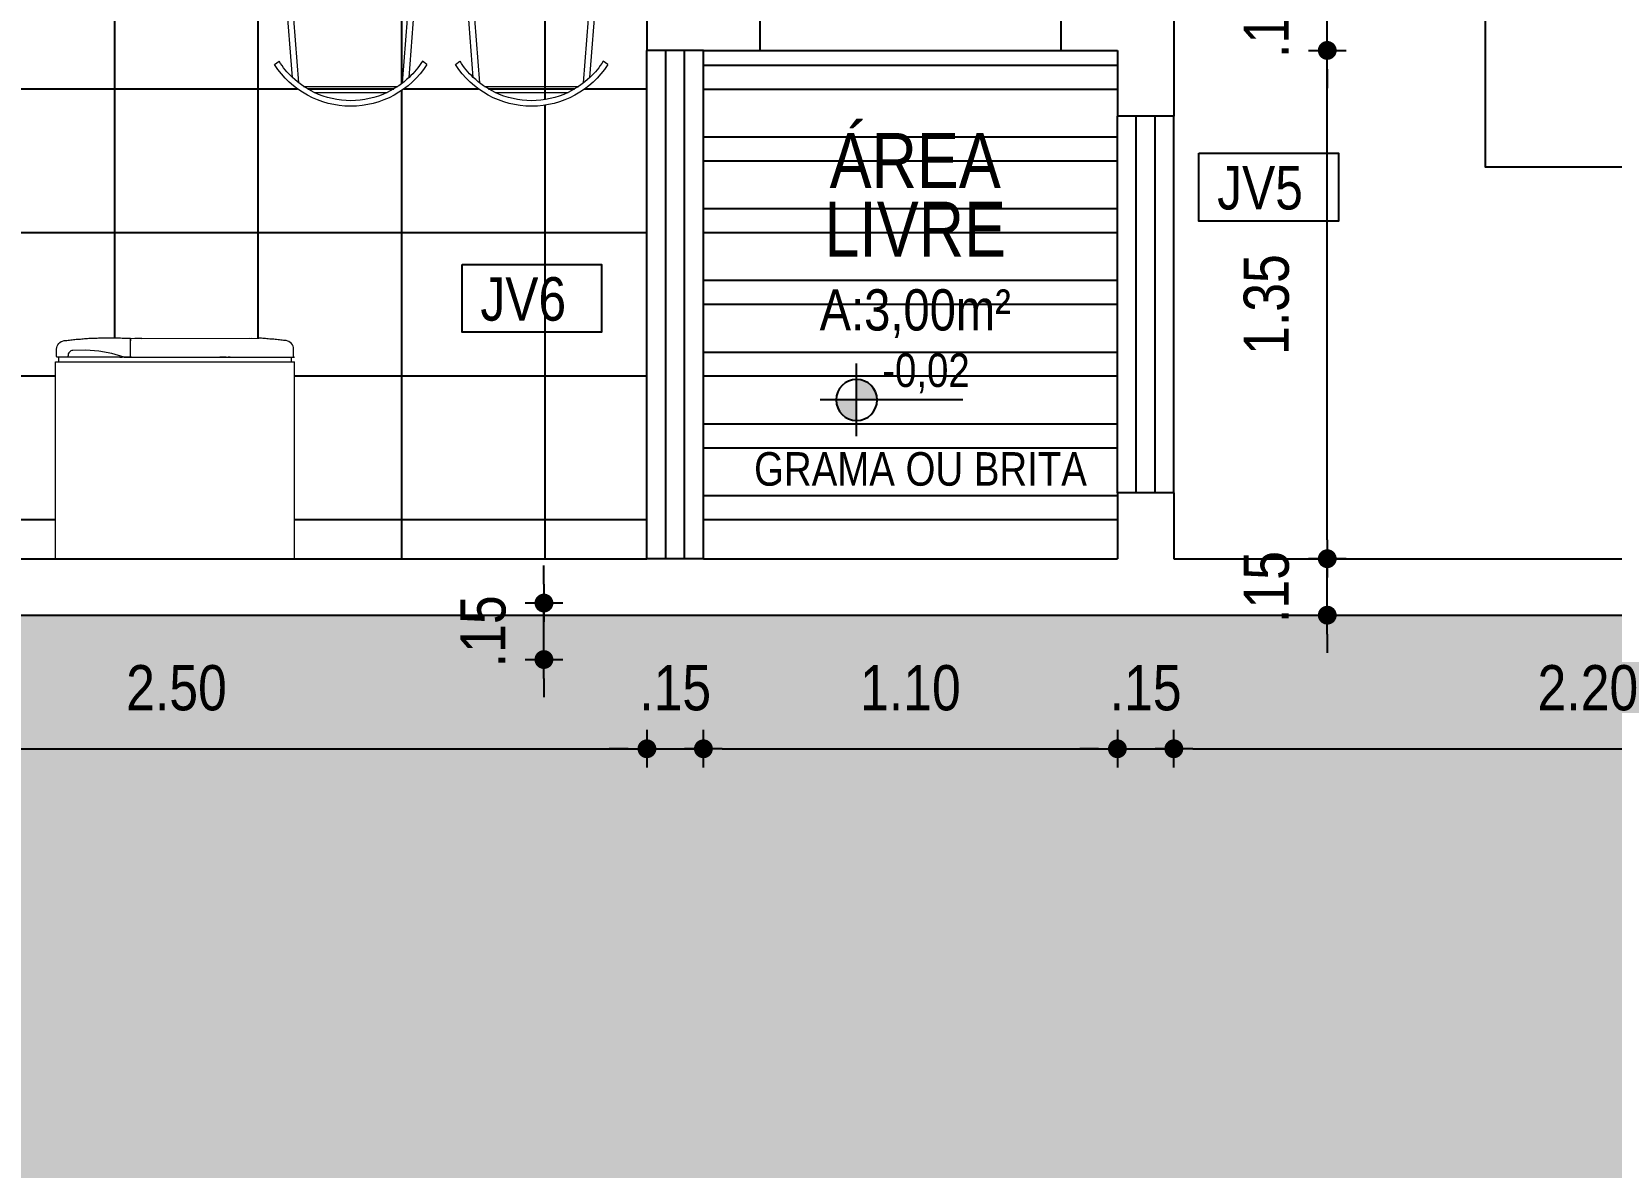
# Model space of a CAD drawing. Header units: millimetres. Extents: x 3955 to 10567, y -112 to 1797.
# Drawn here: x 5273.581 to 5277.778, y 910.844 to 913.86 of the extents above; entities that cross this region are included whole.
import ezdxf
from ezdxf.enums import TextEntityAlignment as Align

# ---------------------------------------------------------------- set-up
doc = ezdxf.new("R2010")
doc.units = ezdxf.units.MM
doc.header["$LTSCALE"] = 20
doc.linetypes.add('HIDDEN2', pattern=[0.1875, 0.125, -0.0625])
for name, color, linetype in [('AME_FRZ', 7, 'Continuous'), ('COTA', 7, 'Continuous'), ('DIVERSOS', 1, 'Continuous'), ('E-hatch', 8, 'Continuous'), ('E-txt-g', 3, 'Continuous'), ('LAYER1', 2, 'Continuous'), ('LAYER7', 4, 'Continuous'), ('PAREDE', 5, 'Continuous')]:
    doc.layers.add(name, color=color, linetype=linetype)
doc.layers.add('E-Lay-9', color=9, linetype='Continuous', lineweight=9)
doc.layers.add('E-Txt-W', color=7, linetype='Continuous', lineweight=20)
doc.styles.add('F2', font='ARIALN.TTF')
doc.styles.add('REG60', font='romans.shx', dxfattribs={"width": 0.8, "height": 0.15})
doc.styles.add('REG80', font='romans.shx', dxfattribs={"width": 0.8, "height": 0.2})
doc.dimstyles.new('ARQUITETURA', dxfattribs={"dimtxt": 0.11, "dimasz": 0.05, "dimexe": 0.1, "dimexo": 0, "dimgap": 0.1, "dimtad": 1, "dimzin": 5, "dimdsep": 46, "dimtxsty": 'F2', "dimblk": 'COTA', "dimcen": 0, "dimse1": 1, "dimse2": 1, "dimadec": 0, "dimazin": 0, "dimtfac": 2, "dimtix": 1, "dimtmove": 2, "dimatfit": 3, "dimldrblk": 'COTA', "dimfxl": 1, "dimtolj": 1, "dimtzin": 5, "dimarcsym": 0})

# ---------------------------------------------------------------- blocks, each defined once
blk = doc.blocks.new('COTA')
at = {"layer": 'COTA'}
for p, q in [((0, 1), (0, -1)), ((-1, 0), (1, 0))]:
    blk.add_line(p, q, dxfattribs=at)
at = {"layer": 'COTA', "const_width": 0.5}
blk.add_lwpolyline([(-0.25, 0, 1), (0.25, 0, 1)], format="xyb", close=True, dxfattribs=at)
blk = doc.blocks.new('*D531')
at = {"color": 0, "lineweight": -2}
blk.add_line((5275.4158, 911.9554), (5276.4158, 911.9554), dxfattribs=at)
at = {"color": 0, "lineweight": -2, "xscale": 0.05, "yscale": 0.05, "zscale": 0.05, "rotation": 180}
blk.add_blockref('COTA', (5275.3658, 911.9554), dxfattribs=at)
at = {"color": 0, "lineweight": -2, "xscale": 0.05, "yscale": 0.05, "zscale": 0.05}
blk.add_blockref('COTA', (5276.4658, 911.9554), dxfattribs=at)
at = {"color": 0, "insert": (5275.9158, 912.1167), "char_height": 0.12, "attachment_point": 5, "style": 'F2'}
blk.add_mtext('\\A1;1.10', dxfattribs=at)
blk = doc.blocks.new('*D532')
at = {"color": 0, "lineweight": -2}
for p, q in [((5276.4158, 911.9554), (5276.3658, 911.9554)), ((5276.4658, 911.9554), (5276.6158, 911.9554)), ((5276.6658, 911.9554), (5276.7158, 911.9554))]:
    blk.add_line(p, q, dxfattribs=at)
at = {"color": 0, "lineweight": -2, "xscale": 0.05, "yscale": 0.05, "zscale": 0.05}
blk.add_blockref('COTA', (5276.4658, 911.9554), dxfattribs=at)
at = {"color": 0, "lineweight": -2, "xscale": 0.05, "yscale": 0.05, "zscale": 0.05, "rotation": 180}
blk.add_blockref('COTA', (5276.6158, 911.9554), dxfattribs=at)
at = {"color": 0, "insert": (5276.5408, 912.1167), "char_height": 0.12, "attachment_point": 5, "style": 'F2'}
blk.add_mtext('\\A1;.15', dxfattribs=at)
blk = doc.blocks.new('*D540')
at = {"color": 0, "lineweight": -2}
for p, q in [((5274.9421, 912.3924), (5274.9421, 912.4424)), ((5274.9421, 912.1924), (5274.9421, 912.3424)), ((5274.9421, 912.1424), (5274.9421, 912.0924))]:
    blk.add_line(p, q, dxfattribs=at)
at = {"color": 0, "lineweight": -2, "xscale": 0.05, "yscale": 0.05, "zscale": 0.05}
for p, rotation in [((5274.9421, 912.3424), 270), ((5274.9421, 912.1924), 90)]:
    blk.add_blockref('COTA', p, dxfattribs=dict(at, rotation=rotation))
at = {"color": 0, "insert": (5274.7808, 912.2674), "char_height": 0.12, "attachment_point": 5, "rotation": 90, "style": 'F2'}
blk.add_mtext('\\A1;.15', dxfattribs=at)
blk = doc.blocks.new('*D541')
at = {"color": 0, "lineweight": -2}
for p, q in [((5277.0234, 912.5102), (5277.0234, 912.5602)), ((5277.0234, 912.3102), (5277.0234, 912.4602)), ((5277.0234, 912.2602), (5277.0234, 912.2102))]:
    blk.add_line(p, q, dxfattribs=at)
at = {"color": 0, "lineweight": -2, "xscale": 0.05, "yscale": 0.05, "zscale": 0.05}
for p, rotation in [((5277.0234, 912.4602), 270), ((5277.0234, 912.3102), 90)]:
    blk.add_blockref('COTA', p, dxfattribs=dict(at, rotation=rotation))
at = {"color": 0, "insert": (5276.8621, 912.3852), "char_height": 0.12, "attachment_point": 5, "rotation": 90, "style": 'F2'}
blk.add_mtext('\\A1;.15', dxfattribs=at)
blk = doc.blocks.new('*D542')
at = {"color": 0, "lineweight": -2}
blk.add_line((5277.0234, 912.5102), (5277.0234, 913.7602), dxfattribs=at)
at = {"color": 0, "lineweight": -2, "xscale": 0.05, "yscale": 0.05, "zscale": 0.05}
for p, rotation in [((5277.0234, 913.8102), 90), ((5277.0234, 912.4602), 270)]:
    blk.add_blockref('COTA', p, dxfattribs=dict(at, rotation=rotation))
at = {"color": 0, "insert": (5276.8621, 913.1352), "char_height": 0.12, "attachment_point": 5, "rotation": 90, "style": 'F2'}
blk.add_mtext('\\A1;1.35', dxfattribs=at)
blk = doc.blocks.new('*D543')
at = {"color": 0, "lineweight": -2}
for p, q in [((5277.0234, 914.0102), (5277.0234, 914.0602)), ((5277.0234, 913.8102), (5277.0234, 913.9602)), ((5277.0234, 913.7602), (5277.0234, 913.7102))]:
    blk.add_line(p, q, dxfattribs=at)
at = {"color": 0, "lineweight": -2, "xscale": 0.05, "yscale": 0.05, "zscale": 0.05}
for p, rotation in [((5277.0234, 913.9602), 270), ((5277.0234, 913.8102), 90)]:
    blk.add_blockref('COTA', p, dxfattribs=dict(at, rotation=rotation))
at = {"color": 0, "insert": (5276.8621, 913.8852), "char_height": 0.12, "attachment_point": 5, "rotation": 90, "style": 'F2'}
blk.add_mtext('\\A1;.15', dxfattribs=at)
blk = doc.blocks.new('GELAD-VS')
at = {"color": 8}
blk.add_line((-0.0958, -0.3127), (-0.0958, -0.3151), dxfattribs=at)
for points in [[(-0.2946, 0.2704), (0.3404, 0.2704)], [(-0.2946, 0.2704), (-0.2946, -0.2524)], [(0.3404, 0.2704), (0.3404, -0.2524)], [(-0.2946, -0.2524), (0.3404, -0.2524)], [(-0.2919, -0.2667), (-0.2919, -0.2864), (-0.2915, -0.2903), (-0.2907, -0.2942), (-0.2888, -0.2977), (-0.2861, -0.3011), (-0.2834, -0.3042), (-0.2799, -0.3062), (-0.276, -0.3077), (-0.2722, -0.3089), (-0.2687, -0.3093), (-0.2652, -0.3096), (-0.2613, -0.31), (-0.2578, -0.3104), (-0.254, -0.3108), (-0.2505, -0.3112), (-0.247, -0.3116), (-0.2432, -0.312), (-0.2397, -0.3124), (-0.2358, -0.3127), (-0.2323, -0.3131), (-0.2285, -0.3131), (-0.225, -0.3135), (-0.2211, -0.3139), (-0.2176, -0.3143), (-0.2138, -0.3147), (-0.2103, -0.3147), (-0.2064, -0.3151), (-0.2029, -0.3151), (-0.1991, -0.3154), (-0.1956, -0.3154), (-0.1917, -0.3158), (-0.1882, -0.3158), (-0.1844, -0.3158), (-0.1809, -0.3162), (-0.177, -0.3162), (-0.1735, -0.3162), (-0.1697, -0.3166), (-0.1662, -0.3166), (-0.1623, -0.3166), (-0.1588, -0.3166), (-0.155, -0.3166), (-0.1515, -0.3166), (-0.1476, -0.3166), (-0.1442, -0.3166), (-0.1403, -0.3166), (-0.1368, -0.3166), (-0.1329, -0.3166), (-0.1295, -0.3162), (-0.1256, -0.3162), (-0.1221, -0.3162), (-0.1182, -0.3158), (-0.1148, -0.3158), (-0.1109, -0.3158), (-0.1074, -0.3154), (-0.1039, -0.3154), (-0.1001, -0.3151), (-0.0958, -0.3151)], [(-0.2899, -0.2648), (-0.2899, -0.2648), (-0.2899, -0.2648), (-0.2899, -0.2648), (-0.2899, -0.2648), (-0.2899, -0.2648), (-0.2899, -0.2648), (-0.2907, -0.2648), (-0.2911, -0.2652), (-0.2915, -0.2659), (-0.2915, -0.2663), (-0.2915, -0.2663), (-0.2915, -0.2663), (-0.2915, -0.2663), (-0.2915, -0.2663), (-0.2915, -0.2667)], [(-0.1237, -0.2648), (-0.2899, -0.2648)], [(-0.2861, -0.2524), (-0.2861, -0.2648)], [(-0.2636, -0.2648), (-0.2636, -0.2648), (-0.2636, -0.2648), (-0.2636, -0.2648), (-0.2636, -0.2648), (-0.2636, -0.2648), (-0.2636, -0.2648), (-0.2636, -0.2648), (-0.2636, -0.2648)], [(-0.2617, -0.2667), (-0.2617, -0.2663), (-0.2621, -0.2663), (-0.2621, -0.2659), (-0.2621, -0.2659), (-0.2625, -0.2656), (-0.2625, -0.2656), (-0.2625, -0.2652), (-0.2629, -0.2652), (-0.2633, -0.2648), (-0.2633, -0.2648), (-0.2636, -0.2648), (-0.2636, -0.2648)], [(-0.2617, -0.2667), (-0.2617, -0.2687)], [(-0.249, -0.2826), (-0.2513, -0.2822), (-0.254, -0.2814), (-0.2563, -0.2799), (-0.2582, -0.2779), (-0.2598, -0.276), (-0.2609, -0.2737), (-0.2617, -0.271), (-0.2617, -0.2687)], [(-0.1124, -0.2648), (-0.1457, -0.2748), (-0.1797, -0.281), (-0.2145, -0.2837), (-0.249, -0.2826)], [(-0.1237, -0.2648), (-0.1221, -0.2648), (-0.1209, -0.2648), (-0.1194, -0.2648), (-0.119, -0.2648), (-0.1182, -0.2648)], [(-0.1209, -0.2648), (-0.1221, -0.2648)], [(-0.1182, -0.2648), (-0.1182, -0.2648)], [(-0.1124, -0.2648), (-0.1128, -0.2648), (-0.1128, -0.2648), (-0.1132, -0.2648), (-0.1136, -0.2648), (-0.114, -0.2648), (-0.1144, -0.2648), (-0.1148, -0.2648), (-0.1155, -0.2648), (-0.1163, -0.2648), (-0.1171, -0.2648), (-0.1182, -0.2648), (-0.1182, -0.2648)], [(-0.1182, -0.2648), (-0.1182, -0.2648)], [(-0.1124, -0.2648), (-0.0958, -0.2648)], [(-0.0966, -0.2648), (-0.1124, -0.2648), (-0.1124, -0.2648), (-0.1124, -0.2648), (-0.1124, -0.2648), (-0.1124, -0.2648)], [(-0.0966, -0.2648), (-0.0966, -0.2648), (-0.0966, -0.2648), (-0.0966, -0.2648), (-0.0966, -0.2648), (-0.0966, -0.2648), (-0.0966, -0.2648), (-0.0966, -0.2648), (-0.0966, -0.2648), (-0.0966, -0.2648), (-0.0966, -0.2648), (-0.0966, -0.2648), (-0.0966, -0.2648)], [(-0.0958, -0.2648), (0.3404, -0.2648)], [(-0.0958, -0.2648), (-0.0958, -0.2648), (-0.0958, -0.2648), (-0.0958, -0.2648), (-0.0958, -0.2659)], [(-0.0958, -0.2648), (-0.0958, -0.2659)], [(-0.0958, -0.2648), (-0.0958, -0.3093)], [(-0.0958, -0.2648), (-0.0958, -0.3139), (-0.0958, -0.3093)], [(-0.0958, -0.2659), (-0.0958, -0.3081)], [(-0.0958, -0.2675), (-0.0958, -0.2667)], [(-0.0656, -0.2648), (-0.0656, -0.2648), (-0.0656, -0.2648), (-0.0656, -0.2648), (-0.0656, -0.2648), (-0.0656, -0.2648), (-0.0656, -0.2648), (-0.0656, -0.2648), (-0.0656, -0.2648), (-0.0656, -0.2648), (-0.0656, -0.2648), (-0.0656, -0.2648), (-0.0656, -0.2648), (-0.0656, -0.2648), (-0.0656, -0.2648), (-0.0656, -0.2648), (-0.0656, -0.2648), (-0.0656, -0.2648), (-0.0656, -0.2648), (-0.0656, -0.2648), (-0.0656, -0.2648)], [(0.1583, -0.2648), (0.1416, -0.2648)], [(0.1424, -0.2648), (0.1583, -0.2648), (0.1583, -0.2648), (0.1583, -0.2648), (0.1583, -0.2648), (0.1583, -0.2648)], [(0.1583, -0.2648), (0.1583, -0.2648), (0.1587, -0.2648), (0.1587, -0.2648), (0.1594, -0.2648), (0.1598, -0.2648), (0.1602, -0.2648), (0.1606, -0.2648), (0.1614, -0.2648), (0.1621, -0.2648), (0.1629, -0.2648), (0.1637, -0.2648), (0.1641, -0.2648)], [(0.1641, -0.2648), (0.1641, -0.2648)], [(0.1641, -0.2648), (0.1641, -0.2648)], [(0.1691, -0.2648), (0.1679, -0.2648), (0.1668, -0.2648), (0.1652, -0.2648), (0.1648, -0.2648), (0.1641, -0.2648)], [(0.1668, -0.2648), (0.1679, -0.2648)], [(0.1691, -0.2648), (0.3358, -0.2648)], [(0.3095, -0.2648), (0.3095, -0.2648), (0.3095, -0.2648), (0.3095, -0.2648), (0.3095, -0.2648), (0.3095, -0.2648), (0.3095, -0.2648)], [(0.3377, -0.2864), (0.3373, -0.2903), (0.3362, -0.2942), (0.3346, -0.2977), (0.3319, -0.3011), (0.3288, -0.3042), (0.3253, -0.3062), (0.3219, -0.3077), (0.318, -0.3089)], [(0.3319, -0.2524), (0.3319, -0.2648)], [(0.3377, -0.2663), (0.3377, -0.2663), (0.3377, -0.2663), (0.3377, -0.2663), (0.3377, -0.2663), (0.3377, -0.2663), (0.3377, -0.2663), (0.3377, -0.2659), (0.3373, -0.2652), (0.3365, -0.2648), (0.3362, -0.2648), (0.3362, -0.2648), (0.3362, -0.2648), (0.3362, -0.2648), (0.3362, -0.2648), (0.3362, -0.2648)], [(0.3377, -0.2667), (0.3377, -0.2864)], [(-0.0958, -0.3081), (-0.0958, -0.3081), (-0.0958, -0.3085)], [(-0.0958, -0.3112), (-0.0958, -0.3108), (-0.0958, -0.3108), (-0.0958, -0.3108), (-0.0958, -0.3108), (-0.0958, -0.3104), (-0.0958, -0.3104), (-0.0958, -0.31), (-0.0958, -0.31), (-0.0958, -0.31), (-0.0958, -0.3096), (-0.0958, -0.3093), (-0.0958, -0.3089), (-0.0958, -0.3089), (-0.0958, -0.3085), (-0.0958, -0.3081)], [(-0.0958, -0.3093), (-0.0958, -0.3096)], [(-0.0958, -0.31), (-0.0958, -0.3108)], [(-0.0958, -0.3108), (-0.0958, -0.3112)], [(-0.0958, -0.3112), (-0.0958, -0.3139)], [(-0.0958, -0.312), (-0.0958, -0.3124)], [(-0.0958, -0.3127), (-0.0958, -0.3131)], [(-0.0796, -0.3143), (-0.0838, -0.3143), (-0.0958, -0.3139), (-0.0958, -0.3139)], [(-0.066, -0.3143), (-0.0711, -0.3143), (-0.0796, -0.3143)], [(-0.066, -0.3143), (0.245, -0.3154)], [(0.2194, -0.3162), (0.2194, -0.3162)], [(0.2267, -0.3162), (0.2267, -0.3162)], [(0.318, -0.3089), (0.3145, -0.3093), (0.311, -0.3096), (0.3072, -0.31), (0.3037, -0.3104), (0.2998, -0.3108), (0.2963, -0.3112), (0.2925, -0.3116), (0.289, -0.312), (0.2855, -0.3124), (0.2816, -0.3127), (0.2782, -0.3131), (0.2743, -0.3131), (0.2704, -0.3135), (0.2669, -0.3139), (0.2631, -0.3143), (0.2596, -0.3147), (0.2561, -0.3147), (0.2522, -0.3151), (0.2488, -0.3151), (0.245, -0.3154)]]:
    blk.add_lwpolyline(points, dxfattribs=at)
blk = doc.blocks.new('*D546')
at = {"color": 0, "lineweight": -2}
blk.add_line((5272.7658, 911.9554), (5275.1658, 911.9554), dxfattribs=at)
at = {"color": 0, "lineweight": -2, "xscale": 0.05, "yscale": 0.05, "zscale": 0.05, "rotation": 180}
blk.add_blockref('COTA', (5272.7158, 911.9554), dxfattribs=at)
at = {"color": 0, "lineweight": -2, "xscale": 0.05, "yscale": 0.05, "zscale": 0.05}
blk.add_blockref('COTA', (5275.2158, 911.9554), dxfattribs=at)
at = {"color": 0, "insert": (5273.9658, 912.1167), "char_height": 0.12, "attachment_point": 5, "style": 'F2'}
blk.add_mtext('\\A1;2.50', dxfattribs=at)
blk = doc.blocks.new('*D548')
at = {"color": 0, "lineweight": -2}
for p, q in [((5275.1658, 911.9554), (5275.1158, 911.9554)), ((5275.2158, 911.9554), (5275.3658, 911.9554)), ((5275.4158, 911.9554), (5275.4658, 911.9554))]:
    blk.add_line(p, q, dxfattribs=at)
at = {"color": 0, "lineweight": -2, "xscale": 0.05, "yscale": 0.05, "zscale": 0.05}
blk.add_blockref('COTA', (5275.2158, 911.9554), dxfattribs=at)
at = {"color": 0, "lineweight": -2, "xscale": 0.05, "yscale": 0.05, "zscale": 0.05, "rotation": 180}
blk.add_blockref('COTA', (5275.3658, 911.9554), dxfattribs=at)
at = {"color": 0, "insert": (5275.2908, 912.1167), "char_height": 0.12, "attachment_point": 5, "style": 'F2'}
blk.add_mtext('\\A1;.15', dxfattribs=at)
blk = doc.blocks.new('*D559')
at = {"color": 0, "lineweight": -2}
blk.add_line((5276.6658, 911.9554), (5278.7658, 911.9554), dxfattribs=at)
at = {"color": 0, "lineweight": -2, "xscale": 0.05, "yscale": 0.05, "zscale": 0.05, "rotation": 180}
blk.add_blockref('COTA', (5276.6158, 911.9554), dxfattribs=at)
at = {"color": 0, "lineweight": -2, "xscale": 0.05, "yscale": 0.05, "zscale": 0.05}
blk.add_blockref('COTA', (5278.8158, 911.9554), dxfattribs=at)
at = {"color": 0, "insert": (5277.7158, 912.1167), "char_height": 0.12, "attachment_point": 5, "style": 'F2'}
blk.add_mtext('\\A1;2.20', dxfattribs=at)
blk = doc.blocks.new('TXT-AMB75')
at = {"layer": 'E-txt-g', "style": 'REG80', "width": 0.8, "flags": 8}
blk.add_attdef('TXT', text='', height=0.2, dxfattribs=at).set_placement((0.0055, 0.2964), align=Align.CENTER)
at = {"layer": 'E-Txt-W', "style": 'REG60', "width": 0.8, "flags": 8}
blk.add_attdef('TXT', text='', height=0.15, dxfattribs=at).set_placement((0.0055, 0.0271), align=Align.CENTER)
blk = doc.blocks.new('NIVEL')
at = {"layer": 'DIVERSOS'}
h = blk.add_hatch(color=7, dxfattribs=at)
h.paths.add_polyline_path([(0, 0.137, 0.414214), (-0.137, 0), (0, 0)])
h.paths.add_polyline_path([(0, 0), (0, -0.137, 0.414214), (0.137, 0)])
at = {"layer": 'DIVERSOS', "color": 7}
for p, q in [((0, 0.242), (0, -0.242)), ((0.709, 0), (-0.242, 0))]:
    blk.add_line(p, q, dxfattribs=at)
blk.add_circle((0, 0), 0.137, dxfattribs=at)
blk = doc.blocks.new('cadeira3')
at = {"color": 8}
for p, q in [((339.39, -198.51), (363.62, -198.51)), ((332.14, -203.49), (329.22, -240.82)), ((334.29, -201.65), (331.21, -240.97)), ((335.87, -200.51), (367.14, -200.51)), ((368.73, -201.65), (371.8, -240.97)), ((370.88, -203.49), (373.8, -240.82)), ((326.24, -207.76), (327.72, -208.87)), ((376.77, -207.76), (375.3, -208.87)), ((371.3, -241.51), (331.71, -241.51)), ((371.3, -243.51), (331.71, -243.51))]:
    blk.add_line(p, q, dxfattribs=at)
for centre, radius, start, end in [((351.51, -223.91), 29.99, 32.591, 147.409), ((351.51, -223.93), 28.15, 115.4935, 133.4739), ((351.51, -223.93), 28.15, 64.5065, 115.4935), ((351.51, -223.93), 28.15, 46.5261, 64.5065), ((351.51, -223.93), 28.15, 133.4739, 147.6689), ((351.51, -223.93), 28.15, 32.3311, 46.5261), ((331.71, -241.01), 2.5, 175.5276, 270), ((331.71, -241.01), 0.5, 175.5276, 270), ((371.3, -241.01), 2.5, 270, 4.4724), ((371.3, -241.01), 0.5, 270, 4.4724)]:
    blk.add_arc(centre, radius, start, end, dxfattribs=at)

msp = doc.modelspace()

# ---------------------------------------------------------------- hatches: boundary and pattern name
h = msp.add_hatch()
h.set_pattern_fill('ANSI37,_O', color=8, scale=0.12, angle=45)
h.set_pattern_definition([(90, (0, -94.0375), (-0.381, 8e-17), []), (180, (0, -94.0375), (-8e-17, -0.381), [])])
h.paths.add_polyline_path([(5275.2158, 916.4102), (5273.8158, 916.4102), (5273.8158, 916.1102), (5273.3158, 916.1102), (5273.3158, 914.5577), (5272.7158, 914.5577), (5272.7158, 913.8102, -0.44655), (5273.5158, 913.0102), (5272.7158, 913.0102), (5272.7158, 912.4602), (5275.2158, 912.4602), (5275.2158, 912.5352), (5275.2158, 913.7352), (5275.2158, 913.9786), (5274.1158, 913.9786), (5274.1158, 914.6786), (5275.2158, 914.6786)])
h.paths.add_polyline_path([(5274.3762, 915.3232, -1), (5274.2666, 915.3232, -1)], flags=16)
h.paths.add_polyline_path([(5275.1114, 914.8846), (5275.0996, 914.8757, 0.062017), (5275.0643, 914.9187), (5275.0876, 914.6201, -0.437265), (5275.0677, 914.5986), (5274.751, 914.5986, -0.437265), (5274.731, 914.6201), (5274.7544, 914.9187, 0.062017), (5274.719, 914.8757), (5274.7072, 914.8846, -0.547586)], flags=16)
h.paths.add_polyline_path([(5275.0063, 914.9586, -0.053349), (5275.0471, 914.9335), (5275.0717, 914.6189, -0.437265), (5275.0677, 914.6146), (5274.751, 914.6146, -0.437265), (5274.747, 914.6189), (5274.7716, 914.9335, -0.053349), (5274.8124, 914.9586, -0.226217)], flags=0)
h.paths.add_polyline_path([(5274.6309, 914.8846), (5274.619, 914.8757, 0.062017), (5274.5837, 914.9187), (5274.6071, 914.6201, -0.437265), (5274.5871, 914.5986), (5274.2704, 914.5986, -0.437265), (5274.2504, 914.6201), (5274.2738, 914.9187, 0.062017), (5274.2384, 914.8757), (5274.2266, 914.8846, -0.547586)], flags=16)
h.paths.add_polyline_path([(5274.5257, 914.9586, -0.053349), (5274.5665, 914.9335), (5274.5911, 914.6189, -0.437265), (5274.5871, 914.6146), (5274.2704, 914.6146, -0.437265), (5274.2664, 914.6189), (5274.291, 914.9335, -0.053349), (5274.3318, 914.9586, -0.226217)], flags=0)
h.paths.add_polyline_path([(5273.3658, 914.5102), (5273.3658, 914.4669), (5273.3858, 914.4669), (5273.3858, 914.427), (5273.3658, 914.427), (5273.3658, 914.36), (5273.3858, 914.36), (5273.3858, 914.3201), (5273.3658, 914.3201), (5273.3658, 914.2336), (5273.3858, 914.2336), (5273.3858, 914.1937), (5273.3658, 914.1937), (5273.3658, 914.1266), (5273.3858, 914.1266), (5273.3858, 914.0867), (5273.3658, 914.0867), (5273.3658, 914.0003), (5273.3858, 914.0003), (5273.3858, 913.9604), (5273.3658, 913.9604), (5273.3658, 913.8933), (5273.3858, 913.8933), (5273.3858, 913.8534), (5273.3658, 913.8534), (5273.3658, 913.8102), (5272.7158, 913.8102), (5272.7158, 914.5102)])
h.paths.add_polyline_path([(5275.0677, 914.0586, -0.437265), (5275.0876, 914.037), (5275.0643, 913.7384, 0.062017), (5275.0996, 913.7814), (5275.1114, 913.7726, -0.547586), (5274.7072, 913.7726), (5274.719, 913.7814, 0.062017), (5274.7544, 913.7384), (5274.731, 914.037, -0.437265), (5274.751, 914.0586)], flags=17)
h.paths.add_polyline_path([(5274.5871, 914.0586, -0.437265), (5274.6071, 914.037), (5274.5837, 913.7384, 0.062017), (5274.619, 913.7814), (5274.6309, 913.7726, -0.547586), (5274.2266, 913.7726), (5274.2384, 913.7814, 0.062017), (5274.2738, 913.7384), (5274.2504, 914.037, -0.437265), (5274.2704, 914.0586)], flags=17)
h.paths.add_polyline_path([(5275.0677, 914.0426, -0.437265), (5275.0717, 914.0383), (5275.0471, 913.7237, -0.053349), (5275.0063, 913.6986, -0.226217), (5274.8124, 913.6986, -0.053349), (5274.7716, 913.7237), (5274.747, 914.0383, -0.437265), (5274.751, 914.0426)], flags=16)
h.paths.add_polyline_path([(5274.5871, 914.0426, -0.437265), (5274.5911, 914.0383), (5274.5665, 913.7237, -0.053349), (5274.5257, 913.6986, -0.226217), (5274.3318, 913.6986, -0.053349), (5274.291, 913.7237), (5274.2664, 914.0383, -0.437265), (5274.2704, 914.0426)], flags=16)
h.paths.add_polyline_path([(5274.2662, 913.0368), (5274.2743, 913.0286), (5274.277, 913.0196), (5274.277, 912.9954), (5274.2712, 912.9954), (5274.2712, 912.983), (5274.2798, 912.983), (5274.2798, 912.4602), (5273.6448, 912.4602), (5273.6448, 912.983), (5273.6533, 912.983), (5273.6533, 912.9954), (5273.6475, 912.9954), (5273.6475, 913.0227), (5273.6534, 913.0334), (5273.6636, 913.0391), (5273.6707, 913.0399), (5273.6776, 913.0406), (5273.6854, 913.0414), (5273.6888, 913.0418), (5273.6958, 913.0426), (5273.7035, 913.0433), (5273.707, 913.0437), (5273.7144, 913.0441), (5273.7182, 913.0445), (5273.7217, 913.0449), (5273.7294, 913.0457), (5273.7364, 913.0457), (5273.7441, 913.0464), (5273.755, 913.0464), (5273.7584, 913.0468), (5273.7658, 913.0468), (5273.7697, 913.0472), (5273.7731, 913.0472), (5273.777, 913.0472), (5273.7805, 913.0472), (5273.7844, 913.0472), (5273.7878, 913.0472), (5273.7917, 913.0472), (5273.7952, 913.0472), (5273.7991, 913.0472), (5273.8025, 913.0472), (5273.8134, 913.0472), (5273.8211, 913.0464), (5273.8246, 913.0464), (5273.8315, 913.0464), (5273.8393, 913.0457), (5273.8435, 913.0457), (5273.8435, 913.0445), (5273.8555, 913.0449), (5273.8598, 913.0449), (5273.8733, 913.0449), (5274.1877, 913.0461), (5274.1954, 913.0453), (5274.1989, 913.0453), (5274.2024, 913.0449), (5274.214, 913.0437), (5274.2175, 913.0437), (5274.221, 913.0433), (5274.2248, 913.043), (5274.2318, 913.0422), (5274.2395, 913.0414), (5274.2465, 913.0406), (5274.2569, 913.0396)], flags=16)
h.paths.add_polyline_path([(5273.8269, 912.9954), (5273.8265, 912.9954), (5273.8261, 912.9954), (5273.8257, 912.9954), (5273.8254, 912.9954), (5273.825, 912.9954), (5273.8246, 912.9954), (5273.8238, 912.9954), (5273.823, 912.9954), (5273.8223, 912.9954), (5273.8211, 912.9954), (5273.8157, 912.9954), (5273.6761, 912.9954), (5273.6772, 912.9965), (5273.6772, 913.0037), (5273.6835, 913.0115), (5273.6893, 913.0131), (5273.7248, 913.0143), (5273.7596, 913.0116), (5273.7936, 913.0054)], flags=0)
h.paths.add_polyline_path([(5272.7158, 913.8102), (5272.7158, 913.8102), (5272.5658, 913.8102), (5272.5658, 913.0102), (5272.7158, 913.0102), (5272.7158, 913.0402), (5273.5168, 913.0402, 0.434753)])
at = {"linetype": 'HIDDEN2'}
h = msp.add_hatch(dxfattribs=at)
h.set_pattern_fill('ANSI32', color=8, scale=0.02, angle=135, style=0)
h.set_pattern_definition([(180, (0, -94.0375), (-1e-17, -0.1905), []), (180, (-0.0635, -93.974), (-1e-17, -0.1905), [])])
h.paths.add_polyline_path([(5276.4658, 913.6352), (5276.4658, 913.8102), (5275.3658, 913.8102), (5275.3658, 913.7352), (5275.3658, 912.5352), (5275.3658, 912.4602), (5276.4658, 912.4602), (5276.4658, 912.6852)])
h.paths.add_polyline_path([(5275.8277, 912.8818, -1), (5275.7181, 912.8818, -1)], flags=16)
h.paths.add_polyline_path([(5275.6509, 913.2263), (5276.2064, 913.2263), (5276.2064, 913.445), (5275.6509, 913.445)], flags=24)
h.paths.add_polyline_path([(5275.6416, 913.0119), (5276.2157, 913.0119), (5276.2157, 913.209), (5275.6416, 913.209)], flags=24)
h.paths.add_polyline_path([(5275.6551, 913.399), (5276.2022, 913.399), (5276.2022, 913.6743), (5275.6551, 913.6743)], flags=24)
h.paths.add_polyline_path([(5275.4775, 912.6295), (5276.4081, 912.6295), (5276.4081, 912.7678), (5275.4775, 912.7678)], flags=24)
h.paths.add_polyline_path([(5275.8141, 912.872), (5276.1002, 912.872), (5276.1002, 913.0326), (5275.8141, 913.0326)], flags=24)
at = {"layer": 'E-hatch'}
h = msp.add_hatch(dxfattribs=at)
h.set_pattern_fill('GRASS', color=256, scale=0.005, angle=180, style=0)
h.set_pattern_definition([(270, (0, -94.037495), (0.0898025, -0.0898025), [0.0238125, -0.1557925]), (225, (0, -94.0375), (0.0898025612, -0.0898025612), [0.0238125, -0.1031875]), (315, (0, -94.0375), (0.0898025612, 0.0898025612), [0.0238125, -0.1031875])])
h.paths.add_polyline_path([(5272.0262, 910.4352), (5284.1772, 910.4352, -0.02427), (5284.166, 910.6052), (5284.1658, 910.6052), (5284.1658, 910.6352), (5285.9158, 910.6352), (5285.9158, 912.3102), (5272.4658, 912.3102), (5272.4658, 911.3102), (5272.4358, 911.3102), (5272.4358, 911.3107, -0.435466), (5271.5658, 912.3102), (5261.2158, 912.3102), (5261.2158, 905.4602), (5285.9158, 905.4602), (5285.9158, 907.1352), (5284.1658, 907.1352), (5284.1658, 907.1652), (5284.1685, 907.1652, -0.022534), (5284.1929, 907.3352), (5272.0262, 907.3352), (5272.0262, 908.3359), (5272.7695, 908.3359), (5272.7695, 909.4344), (5272.0262, 909.4344)])
h.paths.add_polyline_path([(5268.7198, 908.5904, -1), (5268.6102, 908.5904, -1)], flags=16)
h.paths.add_polyline_path([(5272.4358, 911.3107), (5272.4358, 912.3102), (5271.5658, 912.3102, 0.435466)], flags=17)
h.paths.add_polyline_path([(5271.8398, 912.0682), (5271.8398, 912.2485), (5272.2105, 912.2485), (5272.2105, 912.0682)], flags=16)
h.paths.add_polyline_path([(5282.2119, 909.4344), (5282.2119, 908.3359), (5284.7269, 908.3359, -0.176763), (5285.9157, 908.8792, -0.206463), (5284.6405, 909.4344)], flags=17)
h.paths.add_polyline_path([(5284.6405, 909.4344, 0.206463), (5285.9157, 908.8792, -0.019694), (5286.0658, 908.8852), (5286.0658, 909.4344)])
h.paths.add_polyline_path([(5284.7269, 908.3359), (5286.0658, 908.3359), (5286.0658, 908.8852, -0.021384), (5285.9157, 908.8792, 0.176763)])
h.paths.add_polyline_path([(5285.6252, 908.5592), (5285.6252, 908.7394), (5285.9959, 908.7394), (5285.9959, 908.5592)], flags=16)
h.paths.add_polyline_path([(5286.0658, 910.4352), (5286.0658, 910.6352), (5285.9158, 910.6352), (5285.9158, 910.6052), (5284.166, 910.6052, 0.02427), (5284.1772, 910.4352)])
h.paths.add_polyline_path([(5285.9158, 907.1652), (5285.9158, 907.1352), (5286.0658, 907.1352), (5286.0658, 907.3352), (5284.1929, 907.3352, 0.022534), (5284.1685, 907.1652)])
h.paths.add_polyline_path([(5261.0225, 911.9977), (5261.2527, 911.9977), (5261.2527, 912.2267), (5261.0225, 912.2267)], flags=9)
h.paths.add_polyline_path([(5262.4915, 911.9977), (5262.7918, 911.9977), (5262.7918, 912.2267), (5262.4915, 912.2267)], flags=24)
h.paths.add_polyline_path([(5264.0225, 911.9977), (5264.2527, 911.9977), (5264.2527, 912.2267), (5264.0225, 912.2267)], flags=24)
h.paths.add_polyline_path([(5265.5662, 911.9977), (5265.8665, 911.9977), (5265.8665, 912.2267), (5265.5662, 912.2267)], flags=24)
h.paths.add_polyline_path([(5267.1725, 911.9977), (5267.4027, 911.9977), (5267.4027, 912.2267), (5267.1725, 912.2267)], flags=24)
h.paths.add_polyline_path([(5267.812, 911.9977), (5268.1123, 911.9977), (5268.1123, 912.2267), (5267.812, 912.2267)], flags=24)
h.paths.add_polyline_path([(5268.5225, 911.9977), (5268.7527, 911.9977), (5268.7527, 912.2267), (5268.5225, 912.2267)], flags=24)
h.paths.add_polyline_path([(5269.162, 911.9977), (5269.4623, 911.9977), (5269.4623, 912.2267), (5269.162, 912.2267)], flags=24)
h.paths.add_polyline_path([(5275.748, 911.9924), (5276.0756, 911.9924), (5276.0756, 912.2422), (5275.748, 912.2422)], flags=24)
h.paths.add_polyline_path([(5276.4117, 911.9924), (5276.6628, 911.9924), (5276.6628, 912.2422), (5276.4117, 912.2422)], flags=24)
h.paths.add_polyline_path([(5282.1274, 911.9924), (5282.455, 911.9924), (5282.455, 912.2422), (5282.1274, 912.2422)], flags=24)
h.paths.add_polyline_path([(5285.5617, 911.9924), (5285.8128, 911.9924), (5285.8128, 912.2422), (5285.5617, 912.2422)], flags=24)
h.paths.add_polyline_path([(5285.7872, 911.9924), (5286.0384, 911.9924), (5286.0384, 912.2422), (5285.7872, 912.2422)], flags=9)
h.paths.add_polyline_path([(5274.9051, 912.1384), (5274.9051, 912.3895), (5274.6553, 912.3895), (5274.6553, 912.1384)], flags=9)
h.paths.add_polyline_path([(5276.9863, 912.2561), (5276.9863, 912.5072), (5276.7365, 912.5072), (5276.7365, 912.2561)], flags=9)
h.paths.add_polyline_path([(5272.5225, 911.9977), (5272.7527, 911.9977), (5272.7527, 912.2267), (5272.5225, 912.2267)], flags=24)
h.paths.add_polyline_path([(5273.8034, 911.9924), (5274.131, 911.9924), (5274.131, 912.2422), (5273.8034, 912.2422)], flags=24)
h.paths.add_polyline_path([(5275.1617, 911.9924), (5275.4128, 911.9924), (5275.4128, 912.2422), (5275.1617, 912.2422)], flags=24)
h.paths.add_polyline_path([(5269.8617, 911.9924), (5270.1128, 911.9924), (5270.1128, 912.2422), (5269.8617, 912.2422)], flags=24)
h.paths.add_polyline_path([(5271.1534, 911.9924), (5271.481, 911.9924), (5271.481, 912.2422), (5271.1534, 912.2422)], flags=24)
h.paths.add_polyline_path([(5277.5534, 911.9924), (5277.881, 911.9924), (5277.881, 912.2422), (5277.5534, 912.2422)], flags=24)
h.paths.add_polyline_path([(5278.7617, 911.9924), (5279.0128, 911.9924), (5279.0128, 912.2422), (5278.7617, 912.2422)], flags=24)
h.paths.add_polyline_path([(5268.2829, 908.9253), (5269.3587, 908.9253), (5269.3587, 909.2008), (5268.2829, 909.2008)], flags=24)
h.paths.add_polyline_path([(5268.4641, 908.7204), (5269.1775, 908.7204), (5269.1775, 908.9176), (5268.4641, 908.9176)], flags=24)
h.paths.add_polyline_path([(5268.3965, 908.3874), (5269.3271, 908.3874), (5269.3271, 908.5257), (5268.3965, 908.5257)], flags=24)
h.paths.add_polyline_path([(5268.7063, 908.5806), (5268.9924, 908.5806), (5268.9924, 908.7411), (5268.7063, 908.7411)], flags=24)
h.paths.add_polyline_path([(5271.859, 912.0677), (5272.1604, 912.0677), (5272.1604, 912.2444), (5271.859, 912.2444)], flags=24)
h.paths.add_polyline_path([(5285.6449, 908.5611), (5285.9453, 908.5611), (5285.9453, 908.7349), (5285.6449, 908.7349)], flags=8)

# ---------------------------------------------------------------- linework, layer by layer
at = {"color": 8}
for p, q in [((5275.2158, 912.4602), (5275.2158, 913.8102)), ((5275.3658, 912.4602), (5275.3658, 913.8102)), ((5276.4658, 912.6352), (5276.4658, 913.6352)), ((5276.6158, 912.6352), (5276.6158, 913.6352))]:
    msp.add_line(p, q, dxfattribs=at)
at = {"color": 7}
for p, q in [((5275.2658, 912.4602), (5275.2658, 913.8102)), ((5275.3158, 912.4602), (5275.3158, 913.8102)), ((5276.5158, 912.6352), (5276.5158, 913.6352)), ((5276.5658, 912.6352), (5276.5658, 913.6352))]:
    msp.add_line(p, q, dxfattribs=at)
at = {"color": 8}
msp.add_lwpolyline([(5278.8158, 913.9602), (5277.4427, 913.9602), (5277.4427, 913.5007), (5278.8158, 913.5007)], close=True, dxfattribs=at)
at = {"color": 6}
for points in [[(5276.6822, 913.5372), (5277.0529, 913.5372), (5277.0529, 913.3569), (5276.6822, 913.3569)], [(5274.7247, 913.2419), (5275.0954, 913.2419), (5275.0954, 913.0616), (5274.7247, 913.0616)]]:
    msp.add_lwpolyline(points, close=True, dxfattribs=at)
at = {"layer": 'AME_FRZ', "color": 8, "linetype": 'HIDDEN2'}
for p, q in [((5275.5158, 913.9602), (5275.5158, 913.8102)), ((5276.3158, 913.9602), (5276.3158, 913.8102))]:
    msp.add_line(p, q, dxfattribs=at)
at = {"layer": 'PAREDE', "color": 5, "linetype": 'Continuous'}
for p, q in [((5275.2158, 916.4102), (5275.2158, 913.8102)), ((5276.6158, 915.5102), (5276.6158, 913.6352)), ((5275.3658, 913.8102), (5275.2158, 913.8102)), ((5275.3658, 913.8102), (5276.4658, 913.8102)), ((5275.3658, 913.8102), (5275.3658, 913.8102)), ((5276.4658, 913.8102), (5276.4658, 913.6352)), ((5276.6158, 913.6352), (5276.4658, 913.6352)), ((5276.4658, 912.6352), (5276.4658, 912.4602)), ((5276.6158, 912.6352), (5276.4658, 912.6352)), ((5276.6158, 912.6352), (5276.6158, 912.4602)), ((5272.7158, 912.4602), (5275.2158, 912.4602)), ((5275.2158, 912.4602), (5275.2158, 912.4602)), ((5275.3658, 912.4602), (5275.2158, 912.4602)), ((5275.3658, 912.4602), (5276.4658, 912.4602)), ((5275.3658, 912.4602), (5275.3658, 912.4602)), ((5276.6158, 912.4602), (5278.8158, 912.4602)), ((5272.4658, 912.3102), (5285.9158, 912.3102)), ((5272.4658, 912.3102), (5285.9158, 912.3102))]:
    msp.add_line(p, q, dxfattribs=at)

# ---------------------------------------------------------------- block references
ref = msp.add_blockref('TXT-AMB75', (5275.9247, 913.2288), dxfattribs=dict(xscale=0.7290000000000001, yscale=0.7290000000000001, zscale=0.7290000000000001))
ref.add_attrib('TXT', 'ÁREA', dxfattribs={"layer": 'E-txt-g', "color": 2, "height": 0.1458, "style": 'F2'}).set_placement((5275.9286, 913.4449), align=Align.CENTER)
ref = msp.add_blockref('TXT-AMB75', (5275.9247, 913.0466), dxfattribs=dict(xscale=0.7290000000000001, yscale=0.7290000000000001, zscale=0.7290000000000001))
ref.add_attrib('TXT', 'LIVRE', dxfattribs={"layer": 'E-txt-g', "color": 2, "height": 0.1458, "style": 'F2'}).set_placement((5275.9286, 913.2627), align=Align.CENTER)
ref.add_attrib('TXT', 'A:3,00m²', dxfattribs={"layer": 'E-Txt-W', "height": 0.10935, "style": 'F2'}).set_placement((5275.9286, 913.0664), align=Align.CENTER)
at = {"layer": 'E-Lay-9', "color": 8, "xscale": -0.008000000000174623, "yscale": 0.007999999999992725, "zscale": 0.008, "rotation": 180}
for p in [(5271.6167, 912.1105), (5272.0973, 912.1105)]:
    msp.add_blockref('cadeira3', p, dxfattribs=at)
at = {"layer": 'E-Lay-9', "xscale": -1, "rotation": 180}
msp.add_blockref('GELAD-VS', (5273.9393, 912.7306), dxfattribs=at)
at = {"layer": 'LAYER7', "color": 7, "linetype": 'Continuous', "xscale": -0.3985866620477118, "yscale": 0.3985866620477118, "zscale": 0.3985866620477118, "rotation": 180}
msp.add_blockref('NIVEL', (5275.7729, 912.8818), dxfattribs=at)

# ---------------------------------------------------------------- texts
at = {"layer": 'LAYER1', "color": 6, "linetype": 'Continuous', "style": 'F2'}
for s, p in [('JV5', (5276.7309, 913.5032)), ('JV6', (5274.7733, 913.2079))]:
    msp.add_text(s, height=0.11539, dxfattribs=at).set_placement(p, align=Align.TOP_LEFT)
at = {"layer": 'LAYER1', "color": 7, "linetype": 'Continuous', "style": 'F2'}
for s, p in [('-0,02', (5275.8409, 913.0054)), ('GRAMA OU BRITA', (5275.5005, 912.7432))]:
    msp.add_text(s, height=0.08906, dxfattribs=at).set_placement(p, align=Align.TOP_LEFT)

# ---------------------------------------------------------------- dimensions: what is measured, and where the dimension line sits
at = {"color": 4}
for base, p1, p2, picture, middle in [((5276.6158, 911.9554), (5276.4658, 913.8424), (5276.6158, 914.6789), '*D532', (5276.5408, 912.1167)), ((5276.4658, 911.9554), (5275.3658, 913.8424), (5276.4658, 913.8424), '*D531', (5275.9158, 912.1167)), ((5275.2158, 911.9554), (5272.7158, 912.3424), (5275.2158, 912.3424), '*D546', (5273.9658, 912.1167)), ((5275.3658, 911.9554), (5275.2158, 912.3424), (5275.3658, 912.3424), '*D548', (5275.2908, 912.1167)), ((5278.8158, 911.9554), (5276.6158, 912.3424), (5278.8158, 912.3424), '*D559', (5277.7158, 912.1167))]:
    dim = msp.add_linear_dim(base=base, p1=p1, p2=p2, dimstyle='ARQUITETURA', override={"dimtxt": 0.12, "dimfxl": 0.1, "dimfxlon": 1}, dxfattribs=at)
    dim.commit()
    dim.dimension.update_dxf_attribs({"geometry": picture, "text_midpoint": middle})
for base, p1, p2, picture, middle in [((5277.0234, 913.9602), (5276.4658, 913.8102), (5276.4658, 913.9602), '*D543', (5276.8621, 913.8852)), ((5277.0234, 913.8102), (5276.4036, 912.4602), (5276.4658, 913.8102), '*D542', (5276.8621, 913.1352)), ((5277.0234, 912.4602), (5276.4036, 912.3102), (5276.4036, 912.4602), '*D541', (5276.8621, 912.3852)), ((5274.9421, 912.3424), (5276.4036, 912.1924), (5276.4036, 912.3424), '*D540', (5274.7808, 912.2674))]:
    dim = msp.add_linear_dim(base=base, p1=p1, p2=p2, angle=270, dimstyle='ARQUITETURA', override={"dimtxt": 0.12, "dimfxl": 0.1, "dimfxlon": 1}, dxfattribs=at)
    dim.commit()
    dim.dimension.update_dxf_attribs({"geometry": picture, "text_midpoint": middle})

doc.saveas('drawing.dxf')
